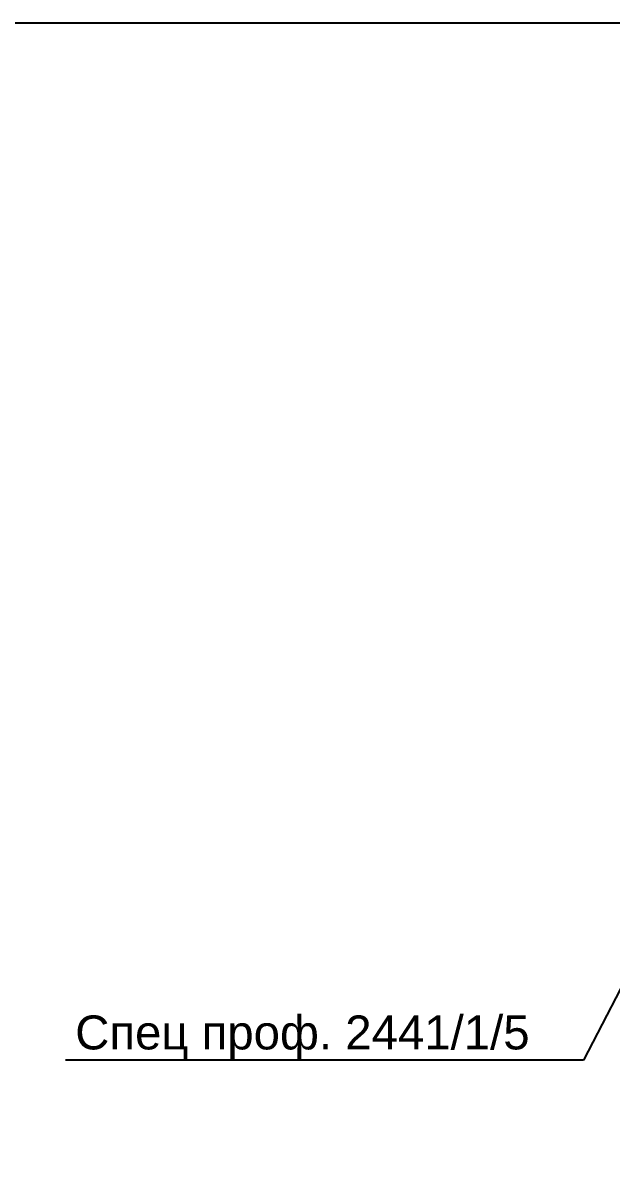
# Model space of a CAD drawing. Header units: millimetres. Extents: x 136 to 706, y -14994 to -14614.
# Drawn here: x 321.9 to 374, y -14716.5 to -14614.5 of the extents above; entities that cross this region are included whole.
import ezdxf
from ezdxf import colors
from ezdxf.entities.mleader import LeaderData, LeaderLine
from ezdxf.math import Vec2, Vec3

# ---------------------------------------------------------------- set-up
doc = ezdxf.new("R2010")
doc.units = ezdxf.units.MM
doc.styles.get("Standard").update_dxf_attribs({"font": 'arial.ttf'})

msp = doc.modelspace()

# ---------------------------------------------------------------- linework, layer by layer
at = {"color": 6, "ltscale": 1000}
msp.add_lwpolyline([(136.37, -14994.5), (706.37, -14994.5), (706.37, -14614.5), (136.37, -14614.5)], close=True, dxfattribs=at)

# ---------------------------------------------------------------- leaders
at = {"color": 7, "ltscale": 1000}
ml = msp.add_multileader_mtext('Standard', dxfattribs=at)
ml.set_content('{\\C256;\\c0;Спец проф. 2441/1/5}', color=7)
ml.set_leader_properties()
ml.build(insert=Vec2(0, 0))
ml.multileader.update_dxf_attribs({"text_right_attachment_type": 6, "dogleg_length": 0.36, "arrow_head_size": 3})
ctx = ml.context
ctx.base_point, ctx.char_height, ctx.arrow_head_size, ctx.landing_gap_size, ctx.plane_origin = Vec3(326.8, -14704.26), 3, 3, 0.09, Vec3(323.98, -14728.6)
ctx.right_attachment, ctx.text_align_type = 6, 2
notes = []
notes.append((ctx, [(0, (1, 1, 0), (371.49, -14706.17), (-1, 0), 4.68, [(0, [(383.57, -14682.82)], 0, [])])]))
ctx.mtext.insert, ctx.mtext.alignment, ctx.mtext.flow_direction = Vec3(366.72, -14702.22), 3, 5
for ctx, leaders in notes:
    for number, flags, end, landing, length, lines in leaders:
        leader = LeaderData()
        leader.index, (leader.has_last_leader_line, leader.has_dogleg_vector, leader.attachment_direction) = number, flags
        leader.last_leader_point, leader.dogleg_vector, leader.dogleg_length = Vec3(end), Vec3(landing), length
        for number, points, colour, breaks in lines:
            line = LeaderLine()
            line.index, line.vertices, line.color, line.breaks = number, Vec3.list(points), colors.encode_raw_color(colour), breaks
            leader.lines.append(line)
        ctx.leaders.append(leader)

doc.saveas('drawing.dxf')
